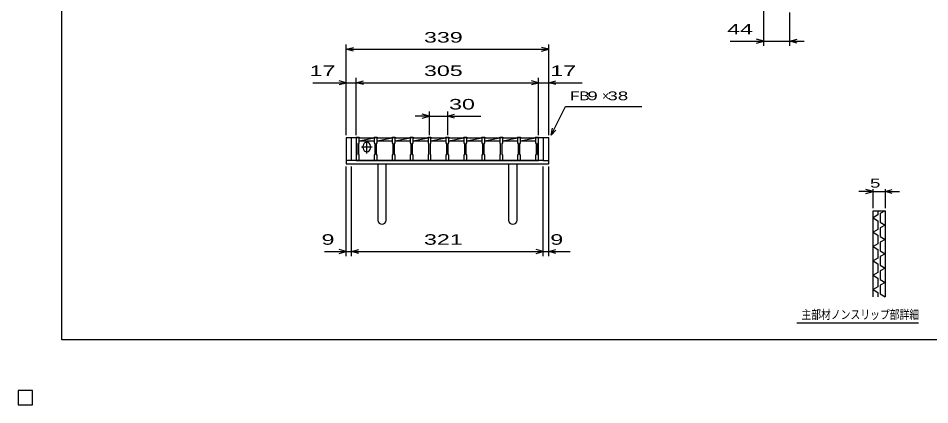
# Model space of a CAD drawing. Units: millimetres, scale not verified. Extents: x -1456 to 1385, y -1026 to 843.
# Drawn here: x -1456 to 70, y -1026 to -379 of the extents above; entities that cross this region are included whole.
import ezdxf
from ezdxf.enums import TextEntityAlignment as Align

# ---------------------------------------------------------------- set-up
doc = ezdxf.new("R2010")
doc.units = ezdxf.units.MM
doc.header["$LTSCALE"] = 8
for name, color, linetype, lineweight in [('0_2', 150, 'Continuous', 25), ('16', 3, 'Continuous', 25), ('19', 6, 'Continuous', 25), ('22', 4, 'Continuous', 25), ('24', 2, 'Continuous', 25), ('32', 4, 'Continuous', 25)]:
    doc.layers.add(name, color=color, linetype=linetype, lineweight=lineweight)
doc.styles.add('ベクトル', font='')
doc.styles.get('ベクトル').set_extended_font_data('ベクトル')

msp = doc.modelspace()

# ---------------------------------------------------------------- linework, layer by layer
at = {"layer": '0_2'}
for p, q in [((-1383.2, -917.2), (-1383.2, 842.8)), ((1384.8, -917.2), (-1383.2, -917.2)), ((-1432, -1002), (-1456, -1002)), ((-1456, -1002), (-1456, -1026)), ((-1432, -1002), (-1456, -1002)), ((-1456, -1002), (-1456, -1026)), ((-1432, -1002), (-1456, -1002)), ((-1456, -1002), (-1456, -1026)), ((-1432, -1002), (-1456, -1002)), ((-1456, -1002), (-1456, -1026)), ((-1432, -1002), (-1456, -1002)), ((-1456, -1002), (-1456, -1026)), ((-1432, -1026), (-1432, -1002)), ((-1432, -1026), (-1432, -1002)), ((-1432, -1026), (-1432, -1002)), ((-1432, -1026), (-1432, -1002)), ((-1432, -1026), (-1432, -1002)), ((-1456, -1026), (-1432, -1026)), ((-1456, -1026), (-1432, -1026)), ((-1456, -1026), (-1432, -1026)), ((-1456, -1026), (-1432, -1026)), ((-1456, -1026), (-1432, -1026))]:
    msp.add_line(p, q, dxfattribs=at)
at = {"layer": '16'}
for p, q in [((-890, -579), (-890, -578.3)), ((-890, -578.3), (-885, -578.3)), ((-890, -579), (-890, -587.5)), ((-885, -579), (-890, -579)), ((-890, -579), (-890, -617)), ((-885, -578.3), (-885, -579)), ((-885, -587.5), (-885, -579)), ((-885, -579), (-860, -579)), ((-885, -584.5), (-860, -579)), ((-860, -579), (-860, -578.3)), ((-860, -578.3), (-855, -578.3)), ((-860, -579), (-860, -587.5)), ((-855, -579), (-860, -579)), ((-855, -578.3), (-855, -579)), ((-855, -587.5), (-855, -579)), ((-855, -579), (-830, -579)), ((-855, -584.5), (-830, -579)), ((-830, -579), (-830, -578.3)), ((-830, -578.3), (-825, -578.3)), ((-830, -579), (-830, -587.5)), ((-825, -579), (-830, -579)), ((-825, -578.3), (-825, -579)), ((-825, -587.5), (-825, -579)), ((-825, -579), (-800, -579)), ((-825, -584.5), (-800, -579)), ((-800, -579), (-800, -578.3)), ((-800, -578.3), (-795, -578.3)), ((-800, -579), (-800, -587.5)), ((-795, -579), (-800, -579)), ((-795, -578.3), (-795, -579)), ((-795, -587.5), (-795, -579)), ((-795, -579), (-770, -579)), ((-795, -584.5), (-770, -579)), ((-770, -579), (-770, -578.3)), ((-770, -578.3), (-765, -578.3)), ((-770, -579), (-770, -587.5)), ((-765, -579), (-770, -579)), ((-765, -578.3), (-765, -579)), ((-765, -587.5), (-765, -579)), ((-765, -579), (-740, -579)), ((-765, -584.5), (-740, -579)), ((-740, -579), (-740, -578.3)), ((-740, -578.3), (-735, -578.3)), ((-740, -579), (-740, -587.5)), ((-735, -579), (-740, -579)), ((-735, -578.3), (-735, -579)), ((-735, -587.5), (-735, -579)), ((-735, -579), (-710, -579)), ((-735, -584.5), (-710, -579)), ((-710, -579), (-710, -578.3)), ((-710, -578.3), (-705, -578.3)), ((-710, -579), (-710, -587.5)), ((-705, -579), (-710, -579)), ((-705, -578.3), (-705, -579)), ((-705, -587.5), (-705, -579)), ((-705, -579), (-680, -579)), ((-705, -584.5), (-680, -579)), ((-680, -579), (-680, -578.3)), ((-680, -578.3), (-675, -578.3)), ((-680, -579), (-680, -587.5)), ((-675, -579), (-680, -579)), ((-675, -578.3), (-675, -579)), ((-675, -587.5), (-675, -579)), ((-675, -579), (-650, -579)), ((-675, -584.5), (-650, -579)), ((-650, -579), (-650, -578.3)), ((-650, -578.3), (-645, -578.3)), ((-650, -579), (-650, -587.5)), ((-645, -579), (-650, -579)), ((-645, -578.3), (-645, -579)), ((-645, -587.5), (-645, -579)), ((-645, -579), (-620, -579)), ((-645, -584.5), (-620, -579)), ((-620, -579), (-620, -578.3)), ((-620, -578.3), (-615, -578.3)), ((-620, -579), (-620, -587.5)), ((-615, -579), (-620, -579)), ((-615, -578.3), (-615, -579)), ((-615, -587.5), (-615, -579)), ((-615, -579), (-590, -579)), ((-615, -584.5), (-590, -579)), ((-590, -579), (-590, -578.3)), ((-590, -578.3), (-585, -578.3)), ((-590, -579), (-590, -587.5)), ((-585, -579), (-590, -579)), ((-585, -578.3), (-585, -579)), ((-585, -587.5), (-585, -579)), ((-585, -617), (-585, -579)), ((-890, -587.5), (-889, -589.5)), ((-889, -589.5), (-889, -606.5)), ((-886, -589.5), (-885, -587.5)), ((-886, -606.5), (-886, -589.5)), ((-885, -584.5), (-860, -584.5)), ((-881.5, -594.5), (-863.5, -594.5)), ((-878.5, -596.5), (-878.5, -592.5)), ((-872.5, -605.5), (-872.5, -583.5)), ((-866.5, -596.5), (-866.5, -592.5)), ((-860, -587.5), (-859, -589.5)), ((-859, -589.5), (-859, -606.5)), ((-856, -589.5), (-855, -587.5)), ((-856, -606.5), (-856, -589.5)), ((-855, -584.5), (-830, -584.5)), ((-830, -587.5), (-829, -589.5)), ((-829, -589.5), (-829, -606.5)), ((-826, -589.5), (-825, -587.5)), ((-826, -606.5), (-826, -589.5)), ((-825, -584.5), (-800, -584.5)), ((-800, -587.5), (-799, -589.5)), ((-799, -589.5), (-799, -606.5)), ((-796, -589.5), (-795, -587.5)), ((-796, -606.5), (-796, -589.5)), ((-795, -584.5), (-770, -584.5)), ((-770, -587.5), (-769, -589.5)), ((-769, -589.5), (-769, -606.5)), ((-766, -589.5), (-765, -587.5)), ((-766, -606.5), (-766, -589.5)), ((-765, -584.5), (-740, -584.5)), ((-740, -587.5), (-739, -589.5)), ((-739, -589.5), (-739, -606.5)), ((-736, -589.5), (-735, -587.5)), ((-736, -606.5), (-736, -589.5)), ((-735, -584.5), (-710, -584.5)), ((-710, -587.5), (-709, -589.5)), ((-709, -589.5), (-709, -606.5)), ((-706, -589.5), (-705, -587.5)), ((-706, -606.5), (-706, -589.5)), ((-705, -584.5), (-680, -584.5)), ((-680, -587.5), (-679, -589.5)), ((-679, -589.5), (-679, -606.5)), ((-676, -589.5), (-675, -587.5)), ((-676, -606.5), (-676, -589.5)), ((-675, -584.5), (-650, -584.5)), ((-650, -587.5), (-649, -589.5)), ((-649, -589.5), (-649, -606.5)), ((-646, -589.5), (-645, -587.5)), ((-646, -606.5), (-646, -589.5)), ((-645, -584.5), (-620, -584.5)), ((-620, -587.5), (-619, -589.5)), ((-619, -589.5), (-619, -606.5)), ((-616, -589.5), (-615, -587.5)), ((-616, -606.5), (-616, -589.5)), ((-615, -584.5), (-590, -584.5)), ((-590, -587.5), (-589, -589.5)), ((-589, -589.5), (-589, -606.5)), ((-586, -589.5), (-585, -587.5)), ((-586, -606.5), (-586, -589.5)), ((-889, -606.5), (-890, -608.5)), ((-890, -608.5), (-890, -617)), ((-885, -608.5), (-886, -606.5)), ((-885, -617), (-885, -608.5)), ((-859, -606.5), (-860, -608.5)), ((-860, -608.5), (-860, -617)), ((-855, -608.5), (-856, -606.5)), ((-855, -617), (-855, -608.5)), ((-829, -606.5), (-830, -608.5)), ((-830, -608.5), (-830, -617)), ((-825, -608.5), (-826, -606.5)), ((-825, -617), (-825, -608.5)), ((-799, -606.5), (-800, -608.5)), ((-800, -608.5), (-800, -617)), ((-795, -608.5), (-796, -606.5)), ((-795, -617), (-795, -608.5)), ((-769, -606.5), (-770, -608.5)), ((-770, -608.5), (-770, -617)), ((-765, -608.5), (-766, -606.5)), ((-765, -617), (-765, -608.5)), ((-739, -606.5), (-740, -608.5)), ((-740, -608.5), (-740, -617)), ((-735, -608.5), (-736, -606.5)), ((-735, -617), (-735, -608.5)), ((-709, -606.5), (-710, -608.5)), ((-710, -608.5), (-710, -617)), ((-705, -608.5), (-706, -606.5)), ((-705, -617), (-705, -608.5)), ((-679, -606.5), (-680, -608.5)), ((-680, -608.5), (-680, -617)), ((-675, -608.5), (-676, -606.5)), ((-675, -617), (-675, -608.5)), ((-649, -606.5), (-650, -608.5)), ((-650, -608.5), (-650, -617)), ((-645, -608.5), (-646, -606.5)), ((-645, -617), (-645, -608.5)), ((-619, -606.5), (-620, -608.5)), ((-620, -608.5), (-620, -617)), ((-615, -608.5), (-616, -606.5)), ((-615, -617), (-615, -608.5)), ((-589, -606.5), (-590, -608.5)), ((-590, -608.5), (-590, -617)), ((-585, -608.5), (-586, -606.5)), ((-585, -617), (-585, -608.5)), ((-890, -617), (-885, -617)), ((-885, -617), (-860, -617)), ((-860, -617), (-855, -617)), ((-855, -617), (-830, -617)), ((-830, -617), (-825, -617)), ((-825, -617), (-800, -617)), ((-800, -617), (-795, -617)), ((-795, -617), (-770, -617)), ((-770, -617), (-765, -617)), ((-765, -617), (-740, -617)), ((-740, -617), (-735, -617)), ((-735, -617), (-710, -617)), ((-710, -617), (-705, -617)), ((-705, -617), (-680, -617)), ((-680, -617), (-675, -617)), ((-675, -617), (-650, -617)), ((-650, -617), (-645, -617)), ((-645, -617), (-620, -617)), ((-620, -617), (-615, -617)), ((-615, -617), (-590, -617)), ((-590, -617), (-585, -617)), ((-1432, -1002), (-1456, -1002)), ((-1456, -1002), (-1456, -1026)), ((-1432, -1002), (-1456, -1002)), ((-1456, -1002), (-1456, -1026)), ((-1432, -1002), (-1456, -1002)), ((-1456, -1002), (-1456, -1026)), ((-1432, -1002), (-1456, -1002)), ((-1456, -1002), (-1456, -1026)), ((-1432, -1002), (-1456, -1002)), ((-1456, -1002), (-1456, -1026)), ((-1432, -1026), (-1432, -1002)), ((-1432, -1026), (-1432, -1002)), ((-1432, -1026), (-1432, -1002)), ((-1432, -1026), (-1432, -1002)), ((-1432, -1026), (-1432, -1002)), ((-1456, -1026), (-1432, -1026)), ((-1456, -1026), (-1432, -1026)), ((-1456, -1026), (-1432, -1026)), ((-1456, -1026), (-1432, -1026)), ((-1456, -1026), (-1432, -1026))]:
    msp.add_line(p, q, dxfattribs=at)
for centre, start, end in [((-872.5, -592.5), 0, 180), ((-872.5, -596.5), 180, 0)]:
    msp.add_arc(centre, 6, start, end, dxfattribs=at)
at = {"layer": '19'}
for p, q in [((-890, -579), (-907, -579)), ((-907, -579), (-907, -623)), ((-898, -617), (-898, -579)), ((-568, -579), (-585, -579)), ((-577, -579), (-577, -617)), ((-568, -623), (-568, -579)), ((-898, -617), (-907, -617)), ((-907, -623), (-568, -623)), ((-577, -617), (-898, -617)), ((-854, -623), (-854, -717)), ((-840, -717), (-840, -623)), ((-635, -623), (-635, -717)), ((-621, -717), (-621, -623)), ((-577, -617), (-568, -617))]:
    msp.add_line(p, q, dxfattribs=at)
for centre in [(-847, -717), (-628, -717)]:
    msp.add_arc(centre, 7, 180, 0, dxfattribs=at)
at = {"layer": '22'}
for p, q in [((-208, -425.5), (-208, -241.5)), ((-164, -425.5), (-164, -369.5)), ((-907, -575), (-907, -423)), ((-568, -575), (-568, -423)), ((-264, -417.5), (-208, -417.5)), ((-208, -417.5), (-220, -414.3)), ((-220, -420.7), (-208, -417.5)), ((-208, -417.5), (-164, -417.5)), ((-164, -417.5), (-152, -414.3)), ((-152, -420.7), (-164, -417.5)), ((-164, -417.5), (-140, -417.5)), ((-907, -431), (-895, -427.8)), ((-895, -434.2), (-907, -431)), ((-907, -431), (-568, -431)), ((-568, -431), (-580, -427.8)), ((-580, -434.2), (-568, -431)), ((-963, -487), (-907, -487)), ((-907, -487), (-919, -483.8)), ((-919, -490.2), (-907, -487)), ((-907, -575), (-907, -479)), ((-907, -487), (-890, -487)), ((-890, -575), (-890, -479)), ((-890, -487), (-878, -483.8)), ((-878, -490.2), (-890, -487)), ((-890, -487), (-585, -487)), ((-585, -487), (-597, -483.8)), ((-597, -490.2), (-585, -487)), ((-585, -575), (-585, -479)), ((-585, -487), (-568, -487)), ((-568, -575), (-568, -479)), ((-568, -487), (-556, -483.8)), ((-556, -490.2), (-568, -487)), ((-568, -487), (-512, -487)), ((-564, -575), (-540, -527)), ((-540, -527), (-412, -527)), ((-767.5, -543), (-791.5, -543)), ((-767.5, -543), (-779.5, -539.8)), ((-779.5, -546.2), (-767.5, -543)), ((-767.5, -575), (-767.5, -535)), ((-767.5, -543), (-737.5, -543)), ((-737.5, -535), (-737.5, -575)), ((-737.5, -543), (-725.5, -539.8)), ((-725.5, -546.2), (-737.5, -543)), ((-737.5, -543), (-681.5, -543)), ((-564, -575), (-561.6, -563.32)), ((-564, -575), (-556, -566.2)), ((-907, -777.4), (-907, -627)), ((-898, -777.4), (-898, -627)), ((-577, -777.4), (-577, -627)), ((-568, -777.4), (-568, -627)), ((-943, -769.4), (-907, -769.4)), ((-907, -769.4), (-919, -766.2)), ((-919, -772.6), (-907, -769.4)), ((-907, -769.4), (-898, -769.4)), ((-898, -769.4), (-886, -766.2)), ((-886, -772.6), (-898, -769.4)), ((-898, -769.4), (-577, -769.4)), ((-577, -769.4), (-589, -766.2)), ((-589, -772.6), (-577, -769.4)), ((-577, -769.4), (-568, -769.4)), ((-568, -769.4), (-556, -766.2)), ((-556, -772.6), (-568, -769.4)), ((-568, -769.4), (-532, -769.4))]:
    msp.add_line(p, q, dxfattribs=at)
at = {"layer": '22', "color": 2}
for p, q in [((-1432, -1002), (-1456, -1002)), ((-1456, -1002), (-1456, -1026)), ((-1432, -1002), (-1456, -1002)), ((-1456, -1002), (-1456, -1026)), ((-1432, -1002), (-1456, -1002)), ((-1456, -1002), (-1456, -1026)), ((-1432, -1026), (-1432, -1002)), ((-1432, -1026), (-1432, -1002)), ((-1432, -1026), (-1432, -1002)), ((-1456, -1026), (-1432, -1026)), ((-1456, -1026), (-1432, -1026)), ((-1456, -1026), (-1432, -1026))]:
    msp.add_line(p, q, dxfattribs=at)
at = {"layer": '24', "color": 4}
for p, q in [((-1432, -1002), (-1456, -1002)), ((-1456, -1002), (-1456, -1026)), ((-1432, -1002), (-1456, -1002)), ((-1456, -1002), (-1456, -1026)), ((-1432, -1002), (-1456, -1002)), ((-1456, -1002), (-1456, -1026)), ((-1432, -1026), (-1432, -1002)), ((-1432, -1026), (-1432, -1002)), ((-1432, -1026), (-1432, -1002)), ((-1456, -1026), (-1432, -1026)), ((-1456, -1026), (-1432, -1026)), ((-1456, -1026), (-1432, -1026))]:
    msp.add_line(p, q, dxfattribs=at)
at = {"layer": '32'}
for p, q in [((-24.8, -669.2), (-48.8, -669.2)), ((-24.8, -669.2), (-36.8, -666)), ((-36.8, -672.4), (-24.8, -669.2)), ((-24.8, -697.2), (-24.8, -665.2)), ((-24.8, -669.2), (-4.8, -669.2)), ((-4.8, -665.2), (-4.8, -697.2)), ((-4.8, -669.2), (7.2, -666)), ((7.2, -672.4), (-4.8, -669.2)), ((-4.8, -669.2), (19.2, -669.2)), ((-24.8, -701.2), (-4.8, -701.2)), ((-24.8, -845.2), (-24.8, -701.2)), ((-16.8, -701.2), (-16.8, -708.4)), ((-4.8, -701.2), (-12.8, -706)), ((-4.8, -701.2), (-4.8, -845.2)), ((-16.8, -708.4), (-24.8, -713.2)), ((-24.8, -713.2), (-16.8, -718)), ((-12.8, -706), (-12.8, -720.4)), ((-16.8, -732.4), (-24.8, -737.2)), ((-16.8, -718), (-16.8, -732.4)), ((-12.8, -720.4), (-4.8, -725.2)), ((-4.8, -725.2), (-12.8, -730)), ((-12.8, -730), (-12.8, -744.4)), ((-24.8, -737.2), (-16.8, -742)), ((-16.8, -742), (-16.8, -756.4)), ((-12.8, -744.4), (-4.8, -749.2)), ((-16.8, -756.4), (-24.8, -761.2)), ((-24.8, -761.2), (-16.8, -766)), ((-4.8, -749.2), (-12.8, -754)), ((-12.8, -754), (-12.8, -768.4)), ((-16.8, -766), (-16.8, -780.4)), ((-12.8, -768.4), (-4.8, -773.2)), ((-4.8, -773.2), (-12.8, -778)), ((-12.8, -778), (-12.8, -792.4)), ((-16.8, -780.4), (-24.8, -785.2)), ((-24.8, -785.2), (-16.8, -790)), ((-16.8, -790), (-16.8, -804.4)), ((-12.8, -792.4), (-4.8, -797.2)), ((-16.8, -804.4), (-24.8, -809.2)), ((-4.8, -797.2), (-12.8, -802)), ((-12.8, -802), (-12.8, -816.4)), ((-24.8, -809.2), (-16.8, -814)), ((-16.8, -814), (-16.8, -828.4)), ((-12.8, -816.4), (-4.8, -821.2)), ((-4.8, -821.2), (-12.8, -826)), ((-16.8, -828.4), (-24.8, -833.2)), ((-24.8, -833.2), (-16.8, -838)), ((-16.8, -838), (-16.8, -845.2)), ((-12.8, -826), (-12.8, -840.4)), ((-12.8, -840.4), (-4.8, -845.2)), ((51.2, -889.2), (-152.8, -889.2)), ((-1432, -1002), (-1456, -1002)), ((-1456, -1002), (-1456, -1026)), ((-1432, -1002), (-1456, -1002)), ((-1456, -1002), (-1456, -1026)), ((-1432, -1002), (-1456, -1002)), ((-1456, -1002), (-1456, -1026)), ((-1432, -1002), (-1456, -1002)), ((-1456, -1002), (-1456, -1026)), ((-1432, -1002), (-1456, -1002)), ((-1456, -1002), (-1456, -1026)), ((-1432, -1026), (-1432, -1002)), ((-1432, -1026), (-1432, -1002)), ((-1432, -1026), (-1432, -1002)), ((-1432, -1026), (-1432, -1002)), ((-1432, -1026), (-1432, -1002)), ((-1456, -1026), (-1432, -1026)), ((-1456, -1026), (-1432, -1026)), ((-1456, -1026), (-1432, -1026)), ((-1456, -1026), (-1432, -1026)), ((-1456, -1026), (-1432, -1026))]:
    msp.add_line(p, q, dxfattribs=at)

# ---------------------------------------------------------------- texts
at = {"layer": '22', "color": 2, "style": 'ベクトル'}
for s, height, width, p in [(' 44 ', 17.6, 1.65, (-280, -397.5)), (' 339 ', 17.6, 1.65, (-787.5, -411)), (' 17 ', 17.6, 1.65, (-979, -467)), (' 305 ', 17.6, 1.65, (-787.5, -467)), (' 17 ', 17.6, 1.65, (-576, -467)), ('FB', 14.66, 1.3, (-532, -509)), (' 9 ', 14.66, 1.6, (-512, -509)), (' 38 ', 14.66, 1.6, (-478.4, -509)), (' 30 ', 17.6, 1.65, (-745.5, -523)), (' 9 ', 17.6, 1.65, (-959, -749.4)), (' 321 ', 17.6, 1.65, (-787.5, -749.4)), (' 9 ', 17.6, 1.65, (-576, -749.4))]:
    msp.add_text(s, height=height, dxfattribs=dict(at, width=width)).set_placement(p, align=Align.MIDDLE_LEFT)
msp.add_text('×', height=14.66, dxfattribs=at).set_placement((-478.4, -509), align=Align.MIDDLE_LEFT)
at = {"layer": '32', "color": 2, "style": 'ベクトル'}
for s, width, p in [(' 5 ', 1.6, (-38.8, -655.2)), ('主部材ノンスリップ部詳細', 0.8, (-144.8, -875.2))]:
    msp.add_text(s, height=14.66, dxfattribs=dict(at, width=width)).set_placement(p, align=Align.MIDDLE_LEFT)

doc.saveas('drawing.dxf')
